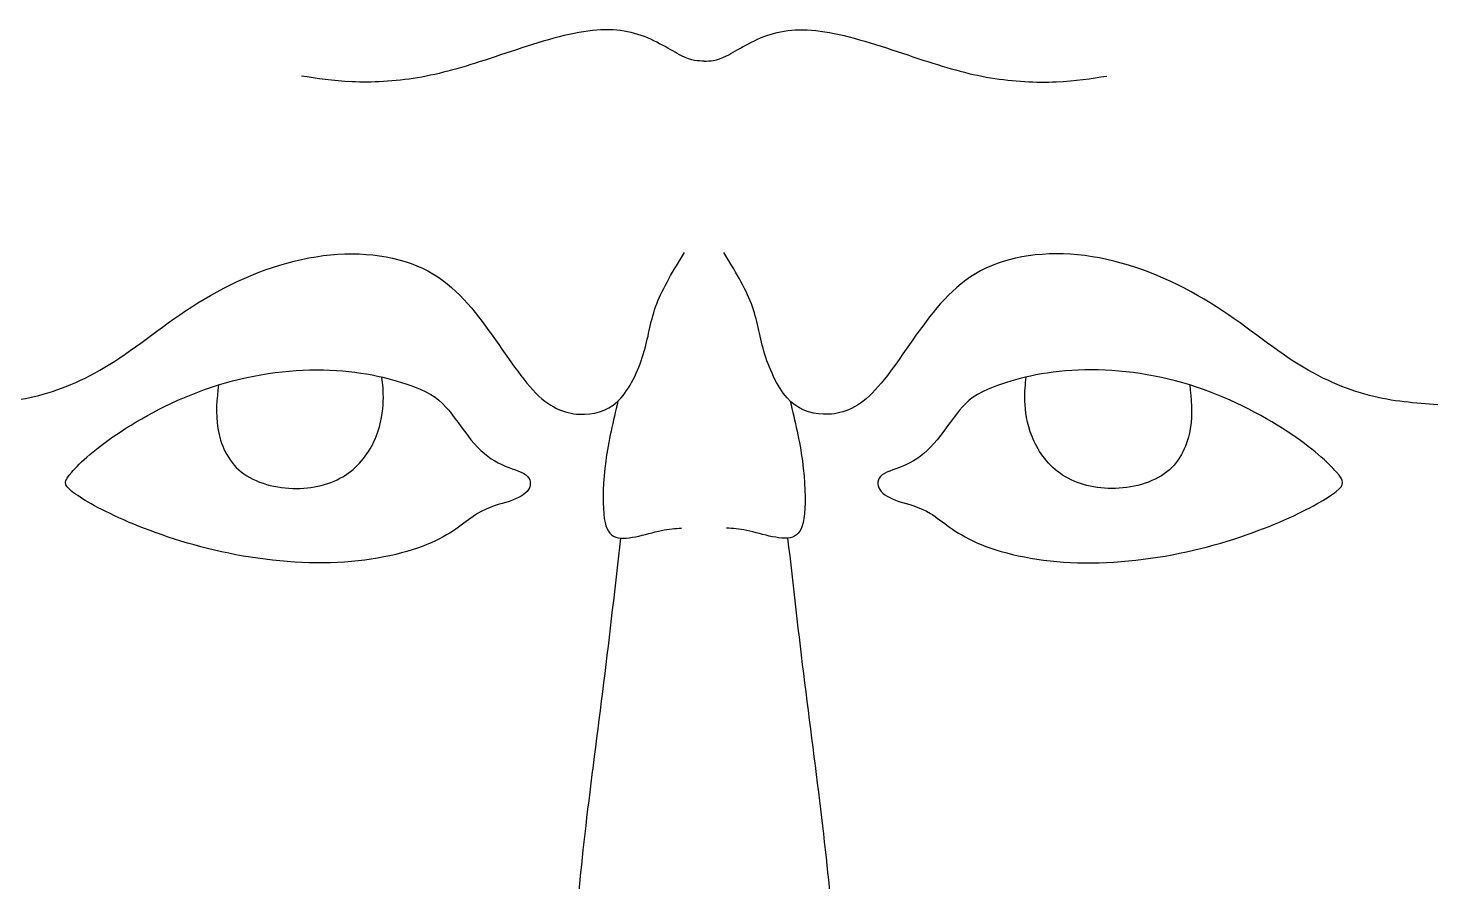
# Model space of a CAD drawing. Extents: x 0 to 176, y -12 to 176.
# Drawn here: x 39.66 to 59.45, y 70.31 to 82.29 of the extents above; entities that cross this region are included whole.
import ezdxf

# ---------------------------------------------------------------- set-up
doc = ezdxf.new("R2010")
doc.units = 0
doc.header["$MEASUREMENT"] = 0
doc.layers.add('LAYER_1', color=7, linetype='CONTINUOUS')

msp = doc.modelspace()

# ---------------------------------------------------------------- linework, layer by layer
at = {"layer": 'LAYER_1'}
for points, knots in [([(49.1464, 81.8317), (49.0624, 81.8317), (48.9781, 81.8317), (48.8296, 81.9058), (48.8296, 81.9058), (48.681, 81.98), (48.4677, 82.1286), (48.2181, 82.2068), (48.2181, 82.2068), (47.9685, 82.285), (47.6824, 82.2932), (47.3208, 82.2204), (47.3208, 82.2204), (46.9593, 82.1474), (46.522, 81.9936), (46.1443, 81.8695), (46.1443, 81.8695), (45.7665, 81.7454), (45.448, 81.6508), (45.1256, 81.5969), (45.1256, 81.5969), (44.8031, 81.543), (44.4764, 81.5294), (44.204, 81.5401), (44.204, 81.5401), (43.9314, 81.5509), (43.7128, 81.5862), (43.4942, 81.6212)], [0, 0, 0, 0, 0.125, 0.125, 0.125, 0.125, 0.25, 0.25, 0.25, 0.25, 0.375, 0.375, 0.375, 0.375, 0.5, 0.5, 0.5, 0.5, 0.625, 0.625, 0.625, 0.625, 0.75, 0.75, 0.75, 0.75, 1, 1, 1, 1]), ([(49.1464, 81.8317), (49.2305, 81.8317), (49.3147, 81.8317), (49.4633, 81.9058), (49.4633, 81.9058), (49.6119, 81.98), (49.8252, 82.1286), (50.0748, 82.2068), (50.0748, 82.2068), (50.3243, 82.285), (50.6105, 82.2932), (50.972, 82.2204), (50.972, 82.2204), (51.3336, 82.1474), (51.7709, 81.9936), (52.1486, 81.8695), (52.1486, 81.8695), (52.5264, 81.7454), (52.8449, 81.6508), (53.1673, 81.5969), (53.1673, 81.5969), (53.4898, 81.543), (53.8164, 81.5294), (54.0889, 81.5401), (54.0889, 81.5401), (54.3614, 81.5509), (54.58, 81.5862), (54.7986, 81.6212)], [0, 0, 0, 0, 0.125, 0.125, 0.125, 0.125, 0.25, 0.25, 0.25, 0.25, 0.375, 0.375, 0.375, 0.375, 0.5, 0.5, 0.5, 0.5, 0.625, 0.625, 0.625, 0.625, 0.75, 0.75, 0.75, 0.75, 1, 1, 1, 1]), ([(38.8475, 77.0076), (39.1605, 77.0291), (39.4737, 77.0508), (39.8082, 77.1371), (39.8082, 77.1371), (40.1428, 77.2235), (40.4991, 77.3746), (40.8768, 77.6202), (40.8768, 77.6202), (41.2546, 77.8658), (41.6541, 78.2058), (42.129, 78.4891), (42.129, 78.4891), (42.604, 78.7725), (43.1545, 78.9992), (43.6995, 79.0854), (43.6995, 79.0854), (44.2446, 79.1718), (44.7845, 79.1179), (45.1919, 78.9236), (45.1919, 78.9236), (45.5994, 78.7293), (45.8746, 78.3947), (46.1256, 78.0466), (46.1256, 78.0466), (46.3766, 77.6985), (46.6034, 77.3368), (46.8273, 77.1291), (46.8273, 77.1291), (47.0513, 76.9213), (47.2726, 76.8673), (47.4695, 76.8727), (47.4695, 76.8727), (47.6666, 76.8781), (47.8393, 76.9428), (47.9822, 77.1046), (47.9822, 77.1046), (48.1253, 77.2666), (48.2387, 77.5258), (48.3061, 77.7577), (48.3061, 77.7577), (48.3735, 77.9898), (48.3952, 78.195), (48.4815, 78.4216), (48.4815, 78.4216), (48.5679, 78.6483), (48.719, 78.8967), (48.8702, 79.1449)], [0, 0, 0, 0, 0.0769231, 0.0769231, 0.0769231, 0.0769231, 0.1538462, 0.1538462, 0.1538462, 0.1538462, 0.2307692, 0.2307692, 0.2307692, 0.2307692, 0.3076923, 0.3076923, 0.3076923, 0.3076923, 0.3846154, 0.3846154, 0.3846154, 0.3846154, 0.4615385, 0.4615385, 0.4615385, 0.4615385, 0.5384615, 0.5384615, 0.5384615, 0.5384615, 0.6153846, 0.6153846, 0.6153846, 0.6153846, 0.6923077, 0.6923077, 0.6923077, 0.6923077, 0.7692308, 0.7692308, 0.7692308, 0.7692308, 0.8461538, 0.8461538, 0.8461538, 0.8461538, 1, 1, 1, 1]), ([(59.4454, 77.0076), (59.1324, 77.0291), (58.8192, 77.0508), (58.4847, 77.1371), (58.4847, 77.1371), (58.1501, 77.2235), (57.7938, 77.3746), (57.4161, 77.6202), (57.4161, 77.6202), (57.0383, 77.8658), (56.6388, 78.2058), (56.1639, 78.4891), (56.1639, 78.4891), (55.6889, 78.7725), (55.1384, 78.9992), (54.5934, 79.0854), (54.5934, 79.0854), (54.0482, 79.1718), (53.5084, 79.1179), (53.1009, 78.9236), (53.1009, 78.9236), (52.6935, 78.7293), (52.4182, 78.3947), (52.1673, 78.0466), (52.1673, 78.0466), (51.9163, 77.6985), (51.6895, 77.3368), (51.4655, 77.1291), (51.4655, 77.1291), (51.2415, 76.9213), (51.0203, 76.8673), (50.8233, 76.8727), (50.8233, 76.8727), (50.6263, 76.8781), (50.4536, 76.9428), (50.3106, 77.1046), (50.3106, 77.1046), (50.1676, 77.2666), (50.0542, 77.5258), (49.9868, 77.7577), (49.9868, 77.7577), (49.9193, 77.9898), (49.8977, 78.195), (49.8114, 78.4216), (49.8114, 78.4216), (49.725, 78.6483), (49.5738, 78.8967), (49.4227, 79.1449)], [0, 0, 0, 0, 0.0769231, 0.0769231, 0.0769231, 0.0769231, 0.1538462, 0.1538462, 0.1538462, 0.1538462, 0.2307692, 0.2307692, 0.2307692, 0.2307692, 0.3076923, 0.3076923, 0.3076923, 0.3076923, 0.3846154, 0.3846154, 0.3846154, 0.3846154, 0.4615385, 0.4615385, 0.4615385, 0.4615385, 0.5384615, 0.5384615, 0.5384615, 0.5384615, 0.6153846, 0.6153846, 0.6153846, 0.6153846, 0.6923077, 0.6923077, 0.6923077, 0.6923077, 0.7692308, 0.7692308, 0.7692308, 0.7692308, 0.8461538, 0.8461538, 0.8461538, 0.8461538, 1, 1, 1, 1]), ([(45.0665, 77.2642), (44.8007, 77.3655), (44.3822, 77.4734), (43.8952, 77.4936), (43.8952, 77.4936), (43.4081, 77.5139), (42.852, 77.4464), (42.3299, 77.2846), (42.3299, 77.2846), (41.8077, 77.1226), (41.3192, 76.8661), (40.963, 76.6328), (40.963, 76.6328), (40.6068, 76.3994), (40.3828, 76.1888), (40.2695, 76.0606), (40.2695, 76.0606), (40.1561, 75.9325), (40.1534, 75.8866), (40.2735, 75.7909), (40.2735, 75.7909), (40.3936, 75.695), (40.6365, 75.5492), (40.9994, 75.39), (40.9994, 75.39), (41.3624, 75.2308), (41.8455, 75.0581), (42.3744, 74.9421), (42.3744, 74.9421), (42.9033, 74.8261), (43.4782, 74.7666), (44.0017, 74.7922), (44.0017, 74.7922), (44.5252, 74.8179), (44.9976, 74.9285), (45.3173, 75.0688), (45.3173, 75.0688), (45.6371, 75.2092), (45.8044, 75.3793), (45.9663, 75.479), (45.9663, 75.479), (46.1282, 75.5789), (46.2848, 75.6086), (46.4116, 75.6504), (46.4116, 75.6504), (46.5384, 75.6922), (46.6357, 75.7462), (46.6801, 75.815), (46.6801, 75.815), (46.7247, 75.8838), (46.7166, 75.9676), (46.6451, 76.0228), (46.6451, 76.0228), (46.5736, 76.0781), (46.4385, 76.1052), (46.3063, 76.1659), (46.3063, 76.1659), (46.1741, 76.2266), (46.0445, 76.3211), (45.9204, 76.4613), (45.9204, 76.4613), (45.7963, 76.6017), (45.6776, 76.788), (45.5616, 76.9283), (45.5616, 76.9283), (45.4455, 77.0685), (45.3322, 77.1631), (45.0665, 77.2642)], [0, 0, 0, 0, 0.0555556, 0.0555556, 0.0555556, 0.0555556, 0.1111111, 0.1111111, 0.1111111, 0.1111111, 0.1666667, 0.1666667, 0.1666667, 0.1666667, 0.2222222, 0.2222222, 0.2222222, 0.2222222, 0.2777778, 0.2777778, 0.2777778, 0.2777778, 0.3333333, 0.3333333, 0.3333333, 0.3333333, 0.3888889, 0.3888889, 0.3888889, 0.3888889, 0.4444444, 0.4444444, 0.4444444, 0.4444444, 0.5, 0.5, 0.5, 0.5, 0.5555556, 0.5555556, 0.5555556, 0.5555556, 0.6111111, 0.6111111, 0.6111111, 0.6111111, 0.6666667, 0.6666667, 0.6666667, 0.6666667, 0.7222222, 0.7222222, 0.7222222, 0.7222222, 0.7777778, 0.7777778, 0.7777778, 0.7777778, 0.8333333, 0.8333333, 0.8333333, 0.8333333, 0.8888889, 0.8888889, 0.8888889, 0.8888889, 1, 1, 1, 1]), ([(42.3299, 77.2846), (42.3079, 77.0866), (42.2859, 76.8887), (42.322, 76.6725), (42.322, 76.6725), (42.3582, 76.4561), (42.4528, 76.2212), (42.6497, 76.0648), (42.6497, 76.0648), (42.8467, 75.9083), (43.1463, 75.8298), (43.4241, 75.8298), (43.4241, 75.8298), (43.7021, 75.8298), (43.9586, 75.9083), (44.1501, 76.0445), (44.1501, 76.0445), (44.3417, 76.1807), (44.4686, 76.3751), (44.5428, 76.5599), (44.5428, 76.5599), (44.6169, 76.7447), (44.6386, 76.9202), (44.6433, 77.0579), (44.6433, 77.0579), (44.648, 77.1957), (44.6358, 77.2959), (44.6237, 77.3961)], [0, 0, 0, 0, 0.125, 0.125, 0.125, 0.125, 0.25, 0.25, 0.25, 0.25, 0.375, 0.375, 0.375, 0.375, 0.5, 0.5, 0.5, 0.5, 0.625, 0.625, 0.625, 0.625, 0.75, 0.75, 0.75, 0.75, 1, 1, 1, 1]), ([(53.2264, 77.2642), (53.4922, 77.3655), (53.9107, 77.4734), (54.3977, 77.4936), (54.3977, 77.4936), (54.8848, 77.5139), (55.4408, 77.4464), (55.963, 77.2846), (55.963, 77.2846), (56.4852, 77.1226), (56.9737, 76.8661), (57.3298, 76.6328), (57.3298, 76.6328), (57.6861, 76.3994), (57.9101, 76.1888), (58.0234, 76.0606), (58.0234, 76.0606), (58.1368, 75.9325), (58.1395, 75.8866), (58.0194, 75.7909), (58.0194, 75.7909), (57.8993, 75.695), (57.6564, 75.5492), (57.2935, 75.39), (57.2935, 75.39), (56.9305, 75.2308), (56.4474, 75.0581), (55.9185, 74.9421), (55.9185, 74.9421), (55.3895, 74.8261), (54.8147, 74.7666), (54.2912, 74.7922), (54.2912, 74.7922), (53.7677, 74.8179), (53.2953, 74.9285), (52.9756, 75.0688), (52.9756, 75.0688), (52.6558, 75.2092), (52.4885, 75.3793), (52.3266, 75.479), (52.3266, 75.479), (52.1646, 75.5789), (52.0081, 75.6086), (51.8813, 75.6504), (51.8813, 75.6504), (51.7545, 75.6922), (51.6572, 75.7462), (51.6128, 75.815), (51.6128, 75.815), (51.5682, 75.8838), (51.5763, 75.9676), (51.6478, 76.0228), (51.6478, 76.0228), (51.7192, 76.0781), (51.8544, 76.1052), (51.9866, 76.1659), (51.9866, 76.1659), (52.1187, 76.2266), (52.2483, 76.3211), (52.3725, 76.4613), (52.3725, 76.4613), (52.4966, 76.6017), (52.6153, 76.788), (52.7313, 76.9283), (52.7313, 76.9283), (52.8473, 77.0685), (52.9607, 77.1631), (53.2264, 77.2642)], [0, 0, 0, 0, 0.0555556, 0.0555556, 0.0555556, 0.0555556, 0.1111111, 0.1111111, 0.1111111, 0.1111111, 0.1666667, 0.1666667, 0.1666667, 0.1666667, 0.2222222, 0.2222222, 0.2222222, 0.2222222, 0.2777778, 0.2777778, 0.2777778, 0.2777778, 0.3333333, 0.3333333, 0.3333333, 0.3333333, 0.3888889, 0.3888889, 0.3888889, 0.3888889, 0.4444444, 0.4444444, 0.4444444, 0.4444444, 0.5, 0.5, 0.5, 0.5, 0.5555556, 0.5555556, 0.5555556, 0.5555556, 0.6111111, 0.6111111, 0.6111111, 0.6111111, 0.6666667, 0.6666667, 0.6666667, 0.6666667, 0.7222222, 0.7222222, 0.7222222, 0.7222222, 0.7777778, 0.7777778, 0.7777778, 0.7777778, 0.8333333, 0.8333333, 0.8333333, 0.8333333, 0.8888889, 0.8888889, 0.8888889, 0.8888889, 1, 1, 1, 1]), ([(55.963, 77.2846), (55.985, 77.0866), (56.007, 76.8887), (55.9709, 76.6725), (55.9709, 76.6725), (55.9347, 76.4561), (55.8401, 76.2212), (55.6431, 76.0648), (55.6431, 76.0648), (55.4462, 75.9083), (55.1466, 75.8298), (54.8688, 75.8298), (54.8688, 75.8298), (54.5908, 75.8298), (54.3343, 75.9083), (54.1427, 76.0445), (54.1427, 76.0445), (53.9512, 76.1807), (53.8243, 76.3751), (53.7501, 76.5599), (53.7501, 76.5599), (53.6759, 76.7447), (53.6543, 76.9202), (53.6496, 77.0579), (53.6496, 77.0579), (53.6448, 77.1957), (53.6571, 77.2959), (53.6692, 77.3961)], [0, 0, 0, 0, 0.125, 0.125, 0.125, 0.125, 0.25, 0.25, 0.25, 0.25, 0.375, 0.375, 0.375, 0.375, 0.5, 0.5, 0.5, 0.5, 0.625, 0.625, 0.625, 0.625, 0.75, 0.75, 0.75, 0.75, 1, 1, 1, 1]), ([(47.9378, 77.0584), (47.8709, 76.777), (47.8038, 76.4956), (47.7663, 76.216), (47.7663, 76.216), (47.7288, 75.9363), (47.7206, 75.6583), (47.7381, 75.4749), (47.7381, 75.4749), (47.7557, 75.2914), (47.7989, 75.2022), (47.8758, 75.1618), (47.8758, 75.1618), (47.9527, 75.1213), (48.0634, 75.1295), (48.1848, 75.1537), (48.1848, 75.1537), (48.3062, 75.1779), (48.4385, 75.2186), (48.5477, 75.2415), (48.5477, 75.2415), (48.657, 75.2644), (48.7434, 75.2697), (48.8297, 75.2751)], [0, 0, 0, 0, 0.1428571, 0.1428571, 0.1428571, 0.1428571, 0.2857143, 0.2857143, 0.2857143, 0.2857143, 0.4285714, 0.4285714, 0.4285714, 0.4285714, 0.5714286, 0.5714286, 0.5714286, 0.5714286, 0.7142857, 0.7142857, 0.7142857, 0.7142857, 1, 1, 1, 1]), ([(50.3551, 77.0584), (50.422, 76.777), (50.4891, 76.4956), (50.5265, 76.216), (50.5265, 76.216), (50.5641, 75.9363), (50.5723, 75.6583), (50.5548, 75.4749), (50.5548, 75.4749), (50.5372, 75.2914), (50.494, 75.2022), (50.4171, 75.1618), (50.4171, 75.1618), (50.3401, 75.1213), (50.2295, 75.1295), (50.1081, 75.1537), (50.1081, 75.1537), (49.9867, 75.1779), (49.8544, 75.2186), (49.7452, 75.2415), (49.7452, 75.2415), (49.6359, 75.2644), (49.5495, 75.2697), (49.4632, 75.2751)], [0, 0, 0, 0, 0.1428571, 0.1428571, 0.1428571, 0.1428571, 0.2857143, 0.2857143, 0.2857143, 0.2857143, 0.4285714, 0.4285714, 0.4285714, 0.4285714, 0.5714286, 0.5714286, 0.5714286, 0.5714286, 0.7142857, 0.7142857, 0.7142857, 0.7142857, 1, 1, 1, 1]), ([(47.9736, 75.1352), (47.8973, 74.4639), (47.8211, 73.7926), (47.7357, 73.1034), (47.7357, 73.1034), (47.6504, 72.4142), (47.5558, 71.7071), (47.4845, 71.0946), (47.4845, 71.0946), (47.413, 70.482), (47.3643, 69.9638), (47.3158, 69.4457)], [0, 0, 0, 0, 0.25, 0.25, 0.25, 0.25, 0.5, 0.5, 0.5, 0.5, 1, 1, 1, 1]), ([(50.3193, 75.1352), (50.3956, 74.4639), (50.4718, 73.7926), (50.5571, 73.1034), (50.5571, 73.1034), (50.6424, 72.4142), (50.737, 71.7071), (50.8084, 71.0946), (50.8084, 71.0946), (50.8799, 70.482), (50.9286, 69.9638), (50.9771, 69.4457)], [0, 0, 0, 0, 0.25, 0.25, 0.25, 0.25, 0.5, 0.5, 0.5, 0.5, 1, 1, 1, 1])]:
    msp.add_open_spline(points, degree=3, knots=knots, dxfattribs=at)

doc.saveas('drawing.dxf')
